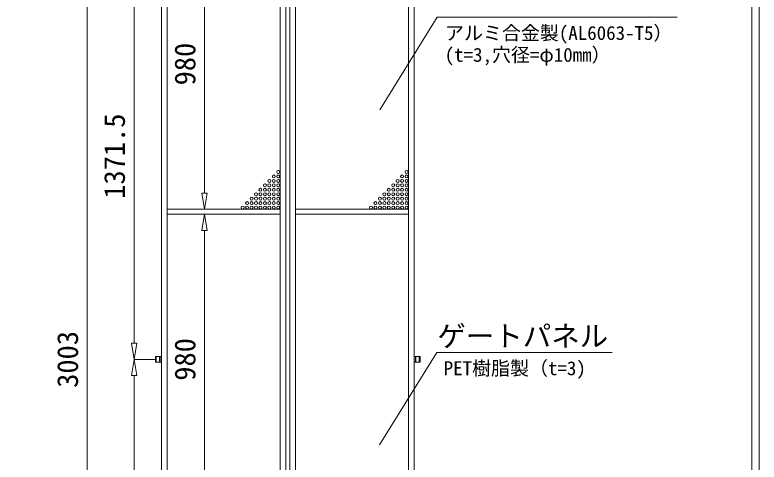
# Model space of a CAD drawing. Units: millimetres, scale not verified. Extents: x -12090 to 12090, y -18325 to 18325.
# Drawn here: x 9048 to 12060, y 8575 to 10385 of the extents above; entities that cross this region are included whole.
import ezdxf
from ezdxf.enums import TextEntityAlignment as Align

# ---------------------------------------------------------------- set-up
doc = ezdxf.new("R2010")
doc.units = ezdxf.units.MM
doc.header["$LTSCALE"] = 90
doc.linetypes.add('DASHED1', pattern=[1.8, 1.2, -0.6])
doc.layers.add('0-A_図面枠', color=134, linetype='Continuous', lineweight=18)
doc.styles.add('ＭＳ ゴシック', font='')
doc.styles.get('ＭＳ ゴシック').set_extended_font_data('MS Gothic')

msp = doc.modelspace()

# ---------------------------------------------------------------- linework, layer by layer
at = {"layer": '0-A_図面枠'}
for p, q in [((9340.73, 10727.15), (9340.73, 7255.56)), ((9815.7, 10708.55), (9815.7, 9664.55)), ((9530.48, 10571.16), (9530.48, 9057.36)), ((10756.89, 10375.6), (11728.29, 10375.6)), ((9804.7, 9664.55), (9815.7, 9598.55)), ((9804.7, 9664.55), (9826.69, 9664.55)), ((9815.7, 9598.55), (9826.69, 9664.55)), ((9665.69, 9598.55), (9816.89, 9598.55)), ((9665.69, 9579.36), (9816.89, 9579.36)), ((9804.7, 9513.35), (9815.7, 9579.36)), ((9815.7, 9579.36), (9826.69, 9513.35)), ((9804.7, 9513.35), (9826.69, 9513.35)), ((9815.7, 9513.35), (9815.7, 8469.35)), ((9519.48, 9057.36), (9530.48, 8991.35)), ((9519.48, 9057.36), (9541.48, 9057.36)), ((9530.48, 8991.35), (9541.48, 9057.36)), ((10756.46, 9018.9), (11465.68, 9018.9)), ((9519.48, 8925.35), (9530.48, 8991.35)), ((9615.6, 8991.35), (9529.28, 8991.35)), ((9615.6, 8991.35), (9529.28, 8991.35)), ((9530.48, 8991.35), (9541.48, 8925.35)), ((9636.25, 9003.36), (9636.25, 8979.35)), ((10668.59, 9003.36), (10668.59, 8979.35)), ((9519.48, 8925.35), (9541.48, 8925.35)), ((9530.48, 8925.35), (9530.48, 7411.55))]:
    msp.add_line(p, q, dxfattribs=at)
at = {"layer": '0-A_図面枠', "linetype": 'DASHED1'}
for p, q in [((9620.4, 9003.36), (9620.4, 8979.35)), ((9633.6, 9003.36), (9633.6, 8979.35)), ((10671.24, 9003.36), (10671.24, 8979.35)), ((10684.44, 9003.36), (10684.44, 8979.35))]:
    msp.add_line(p, q, dxfattribs=at)
at = {"layer": '0-A_図面枠'}
for points in [[(-12090.19, 18325), (12059.81, 18325), (12059.81, 1675), (-12090.19, 1675)], [(8886.05, 11798.6), (12029.97, 11798.6), (12029.97, 6777.01), (8886.05, 6777.01)], [(9640.8, 10793.15), (9664.5, 10793.15), (9664.5, 7189.55), (9640.8, 7189.55)], [(10144.8, 10793.15), (10121.09, 10793.15), (10121.09, 7189.55), (10144.8, 7189.55)], [(10160.04, 10793.15), (10183.74, 10793.15), (10183.74, 7189.55), (10160.04, 7189.55)], [(10664.04, 10793.15), (10640.34, 10793.15), (10640.34, 7189.55), (10664.04, 7189.55)], [(10121.09, 9598.55), (9664.5, 9598.55), (9664.5, 9579.36), (10121.09, 9579.36)], [(10183.74, 9598.55), (10640.34, 9598.55), (10640.34, 9579.36), (10183.74, 9579.36)]]:
    msp.add_lwpolyline(points, close=True, dxfattribs=at)
for points in [[(10524.47, 10001.71), (10756.46, 10375.6), (10756.89, 10375.6)], [(10524.04, 8645), (10756.03, 9018.9), (10756.46, 9018.9)], [(9640.8, 8979.35), (9616.8, 8979.35), (9616.8, 9003.36), (9640.8, 9003.36)], [(10664.04, 8979.35), (10688.04, 8979.35), (10688.04, 9003.36), (10664.04, 9003.36)]]:
    msp.add_lwpolyline(points, dxfattribs=at)
for centre in [(10095.89, 9731.75), (10113.89, 9749.75), (10113.89, 9731.75), (10615.14, 9731.75), (10633.14, 9749.75), (10633.14, 9731.75), (10059.89, 9695.75), (10077.89, 9713.75), (10077.89, 9695.75), (10095.89, 9713.75), (10095.89, 9695.75), (10113.89, 9713.75), (10113.89, 9695.75), (10579.14, 9695.75), (10597.14, 9713.75), (10597.14, 9695.75), (10615.14, 9713.75), (10615.14, 9695.75), (10633.14, 9713.75), (10633.14, 9695.75), (10041.89, 9677.75), (10059.89, 9677.75), (10077.89, 9677.75), (10095.89, 9677.75), (10113.89, 9677.75), (10561.14, 9677.75), (10579.14, 9677.75), (10597.14, 9677.75), (10615.14, 9677.75), (10633.14, 9677.75), (10005.89, 9641.75), (10023.89, 9659.75), (10023.89, 9641.75), (10041.89, 9659.75), (10041.89, 9641.75), (10059.89, 9659.75), (10059.89, 9641.75), (10077.89, 9659.75), (10077.89, 9641.75), (10095.89, 9659.75), (10095.89, 9641.75), (10113.89, 9659.75), (10113.89, 9641.75), (10525.14, 9641.75), (10543.14, 9659.75), (10543.14, 9641.75), (10561.14, 9659.75), (10561.14, 9641.75), (10579.14, 9659.75), (10579.14, 9641.75), (10597.14, 9659.75), (10597.14, 9641.75), (10615.14, 9659.75), (10615.14, 9641.75), (10633.14, 9659.75), (10633.14, 9641.75), (9969.89, 9605.75), (9987.89, 9623.75), (9987.89, 9605.75), (10005.89, 9623.75), (10005.89, 9605.75), (10023.89, 9623.75), (10023.89, 9605.75), (10041.89, 9623.75), (10041.89, 9605.75), (10059.89, 9623.75), (10059.89, 9605.75), (10077.89, 9623.75), (10077.89, 9605.75), (10095.89, 9623.75), (10095.89, 9605.75), (10113.89, 9623.75), (10113.89, 9605.75), (10489.14, 9605.75), (10507.14, 9623.75), (10507.14, 9605.75), (10525.14, 9623.75), (10525.14, 9605.75), (10543.14, 9623.75), (10543.14, 9605.75), (10561.14, 9623.75), (10561.14, 9605.75), (10579.14, 9623.75), (10579.14, 9605.75), (10597.14, 9623.75), (10597.14, 9605.75), (10615.14, 9623.75), (10615.14, 9605.75), (10633.14, 9623.75), (10633.14, 9605.75)]:
    msp.add_circle(centre, 6, dxfattribs=at)

# ---------------------------------------------------------------- texts
at = {"layer": '0-A_図面枠', "style": 'ＭＳ ゴシック'}
for s, height, p in [('アルミ合金製(AL6063-T5）', 56.3, (10788.57, 10267.13)), ('(t=3,穴径=φ10mm）', 56.3, (10787.27, 10178.71)), ('ゲートパネル', 84.46, (10757.66, 9018.07)), ('PET樹脂製（t=3)', 56.3, (10783.38, 8910.42))]:
    msp.add_text(s, height=height, dxfattribs=at).set_placement(p, align=Align.BOTTOM_LEFT)
for s, p in [('980', (9803.82, 10100.15)), ('1371.5', (9518.6, 9641.46)), ('3003', (9328.85, 8876.15)), ('980', (9803.82, 8904.95))]:
    msp.add_text(s, height=84.46, rotation=90, dxfattribs=at).set_placement(p, align=Align.BOTTOM_LEFT)

doc.saveas('drawing.dxf')
